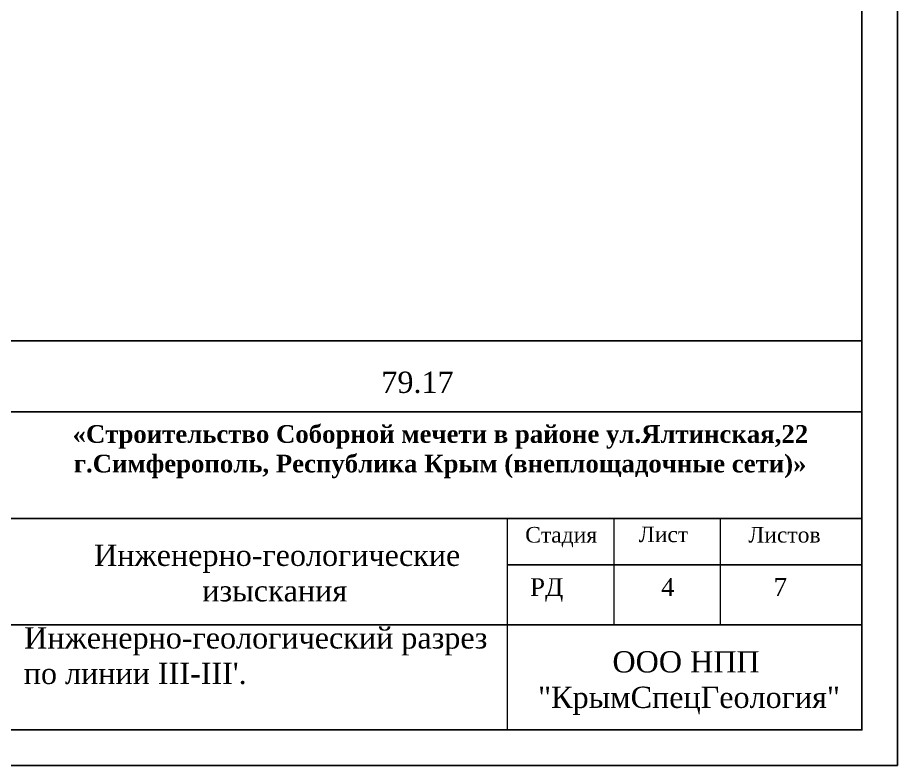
# Model space of a CAD drawing. Header units: millimetres. Extents: x 3380 to 11503, y -2610 to -1453.
# Drawn here: x 11379.4 to 11503.4, y -2610.1 to -2504.7 of the extents above; entities that cross this region are included whole.
import ezdxf
from ezdxf.enums import TextEntityAlignment as Align

# ---------------------------------------------------------------- set-up
doc = ezdxf.new("R2010")
doc.units = ezdxf.units.MM
doc.linetypes.add('ACAD_ISO03W100', pattern=[30, 12, -18])
doc.layers.add('Format', color=10, linetype='Continuous', lineweight=50)
doc.layers.add('ГЛ_Штамп_РамкаВнеш', color=6, linetype='Continuous', plot=False)
for name, color, linetype in [('ГЛ_Штамп_РамкаВнутр', 7, 'Continuous'), ('ГЛ_Штамп_Текст', 7, 'Continuous'), ('КОНТУРА', 7, 'Continuous')]:
    doc.layers.add(name, color=color, linetype=linetype)
doc.styles.get("Standard").update_dxf_attribs({"font": 'arial.ttf'})
doc.styles.add('ГеологияШтамп', font='times.ttf')
doc.styles.add('СТАНДАРТ', font='times.ttf')

# ---------------------------------------------------------------- blocks, each defined once
blk = doc.blocks.new('*U43')
at = {"layer": 'ГЛ_Штамп_РамкаВнеш'}
blk.add_lwpolyline([(0, 0), (1050, 0), (1050, 297), (0, 297)], close=True, dxfattribs=at)
at = {"layer": 'ГЛ_Штамп_РамкаВнутр'}
blk.add_lwpolyline([(20, 5), (1045, 5), (1045, 292), (20, 292)], close=True, dxfattribs=at)
at = {"layer": 'ГЛ_Штамп_Текст', "style": 'ГеологияШтамп', "flags": 8}
for tag, p in [('Приложение', (1031.67, 288.5)), ('Лист', (1045, 288.5))]:
    blk.add_attdef(tag, text='', height=3, dxfattribs=at).set_placement(p, align=Align.MIDDLE_RIGHT)

msp = doc.modelspace()

# ---------------------------------------------------------------- linework, layer by layer
at = {"color": 7}
for p, q in [((11313.41, -2550.25), (11498.41, -2550.25)), ((11378.41, -2560.25), (11498.41, -2560.25)), ((11448.41, -2575.25), (11378.41, -2575.25)), ((11448.41, -2575.25), (11498.41, -2575.25)), ((11378.41, -2590.25), (11498.41, -2590.25))]:
    msp.add_line(p, q, dxfattribs=at)
at = {"color": 0}
for p in [(11498.41, -2550.25), (11313.41, -2605.05)]:
    msp.add_line(p, (11498.41, -2605.05), dxfattribs=at)
at = {"color": 7, "lineweight": 5}
msp.add_line((11448.41, -2575.25), (11448.41, -2605.05), dxfattribs=at)
msp.add_line((11448.41, -2575.25), (11448.41, -2605.05), dxfattribs=at)
msp.add_line((11448.41, -2581.78), (11498.41, -2581.78))
at = {"layer": 'Format', "color": 7, "lineweight": 5}
for p, q in [((11463.41, -2575.25), (11463.41, -2589.97)), ((11463.41, -2575.25), (11463.41, -2590.25)), ((11463.41, -2575.25), (11463.41, -2589.97)), ((11478.41, -2575.25), (11478.41, -2589.97)), ((11478.41, -2575.25), (11478.41, -2590.25)), ((11478.41, -2575.25), (11478.41, -2589.97))]:
    msp.add_line(p, q, dxfattribs=at)

# ---------------------------------------------------------------- block references
at = {"color": 7}
msp.add_blockref('*U43', (10453.41, -2610.05), dxfattribs=at)

# ---------------------------------------------------------------- texts
at = {"style": 'СТАНДАРТ'}
for s, p in [(' РД', (11450.68, -2586.18)), ('7', (11485.97, -2586.17))]:
    msp.add_text(s, height=2.5, dxfattribs=at).set_placement(p)
at = {"color": 7, "style": 'СТАНДАРТ'}
msp.add_text('4', height=2.5, dxfattribs=at).set_placement((11470.1, -2586.17))
at = {"layer": 'КОНТУРА', "color": 7, "linetype": 'ACAD_ISO03W100', "lineweight": 5, "style": 'СТАНДАРТ'}
msp.add_text('79.17', height=3, dxfattribs=at).set_placement((11430.65, -2557.57))
at = {"layer": 'КОНТУРА', "color": 7, "linetype": 'Continuous', "lineweight": 15, "attachment_point": 1}
for s, width, heights, insert, char_height in [('\\pi3.4919;{\\fTimes New Roman|b1|i0|c204|p18;\\H0.83333x;\\C256;«Строительство Соборной мечети в районе ул.Ялтинская,22\\P\\pi3.6726;г.Симферополь, Республика Крым (внеплощадочные сети)»\\H1.7707x; }', 108.3527, [0], (11383.62, -2562.11), 3), ('\\pi0.29174;{\\fTimes New Roman|b0|i0|c204|p18;Стадия}', 10.3066, [2.65], (11450.64, -2576.46), 2.2), ('\\pi1.7764;{\\fTimes New Roman|b0|i0|c204|p18;Лист}', 10.3066, [2.65], (11465.17, -2576.4), 2.2), ('\\pi0.24336;{\\fTimes New Roman|b0|i0|c204|p18;Листов}', 10.3066, [2.65], (11482.15, -2576.46), 2.2), ('\\pi6.7408;{\\fTimes New Roman|b0|i0|c204|p18;Инженерно-геологические \\P\\pi21.992;изыскания}', 63.744, [0], (11383.41, -2578.95), 3), ("\\pi0.062691;{\\fTimes New Roman|b0|i0|c204|p18;Инженерно-геологический разрез по линии \\fTimes New Roman|b0|i0|c0|p18;III-III'\\fTimes New Roman|b0|i0|c204|p18;. }", 65.5511, [0], (11380.23, -2590.59), 3), ('\\pi21.839;{\\fTimes New Roman|b0|i0|c204|p18;ООО НПП\\P\\pi11.353;\\fTimes New Roman|b0|i0|c0|p18;"\\fTimes New Roman|b0|i0|c204|p18;КрымСпецГеология\\fTimes New Roman|b0|i0|c0|p18;"}', 63.744, [0], (11441.39, -2593.96), 3)]:
    msp.add_mtext_dynamic_manual_height_columns(s, width=width, gutter_width=1, heights=heights, dxfattribs=dict(at, insert=insert, char_height=char_height))

doc.saveas('drawing.dxf')
